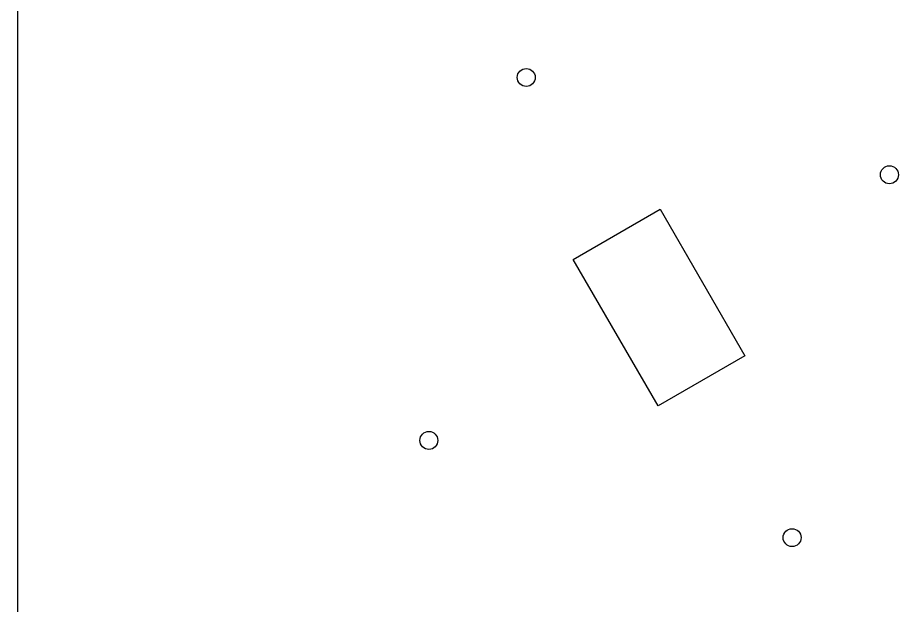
# Model space of a CAD drawing. Header units: millimetres. Extents: x -193 to 193, y -200 to 193.
# Drawn here: x -192.5 to -45.3, y -102.1 to -3.7 of the extents above; entities that cross this region are included whole.
import ezdxf

# ---------------------------------------------------------------- set-up
doc = ezdxf.new("R2010")
doc.units = ezdxf.units.MM

msp = doc.modelspace()

# ---------------------------------------------------------------- linework, layer by layer
at = {"color": 7, "linetype": 'Continuous', "lineweight": 25}
for p, q in [((-192.55, 193), (-192.55, -193)), ((-99.63, -44.19), (-85.09, -35.79)), ((-85.09, -35.79), (-70.92, -60.33)), ((-85.46, -68.72), (-99.63, -44.19)), ((-70.92, -60.33), (-85.46, -68.72))]:
    msp.add_line(p, q, dxfattribs=at)
for centre in [(-107.5, -13.75), (-46.77, -30.03), (-123.78, -74.49), (-63.04, -90.76)]:
    msp.add_circle(centre, 1.5, dxfattribs=at)

doc.saveas('drawing.dxf')
